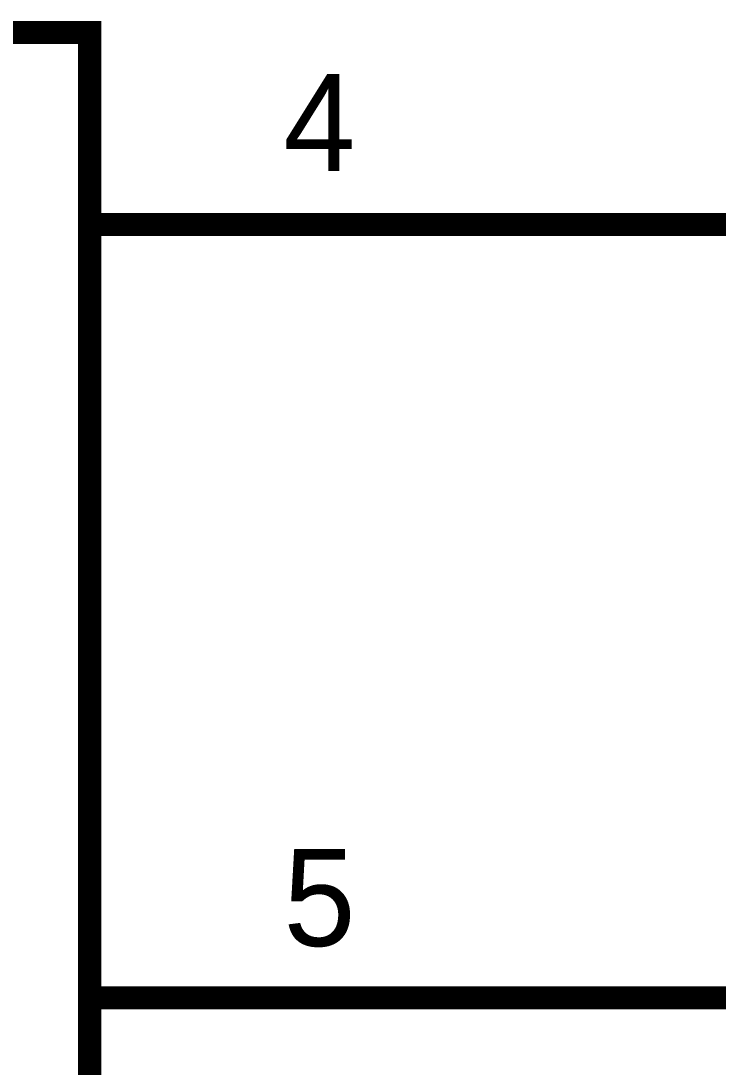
# Model space of a CAD drawing. Header units: inches. Extents: x 0 to 594, y 0 to 420.
# Drawn here: x 524.12 to 533.15, y 191.59 to 205.13 of the extents above; entities that cross this region are included whole.
import ezdxf

# ---------------------------------------------------------------- set-up
doc = ezdxf.new("R2010")
doc.units = ezdxf.units.IN
doc.layers.add('Sheet', color=255, linetype='Continuous')

msp = doc.modelspace()

# ---------------------------------------------------------------- linework, layer by layer
at = {"layer": 'Sheet'}
msp.add_lwpolyline([(495, 204.983, 0.3, 0.3, 0), (525.014, 204.983, 0.3, 0.3, 0), (525.014, 179.987, 0.3, 0.3, 0), (495, 179.987, 0.3, 0.3, 0), (495, 204.983, 0.3, 0.3, 0)], format="xyseb", close=True, dxfattribs=at)
for points in [[(525.014, 202.497, 0.3, 0.3, 0), (530.008, 202.497, 0.3, 0.3, 0)], [(530.008, 202.497, 0.3, 0.3, 0), (537.512, 202.497, 0.3, 0.3, 0), (550.01, 202.497, 0.3, 0.3, 0), (562.508, 202.497, 0.3, 0.3, 0)], [(525.014, 192.485, 0.3, 0.3, 0), (530.008, 192.485, 0.3, 0.3, 0)], [(530.008, 192.485, 0.3, 0.3, 0), (537.512, 192.485, 0.3, 0.3, 0), (550.01, 192.485, 0.3, 0.3, 0), (562.508, 192.485, 0.3, 0.3, 0)]]:
    msp.add_lwpolyline(points, format="xyseb", dxfattribs=at)

# ---------------------------------------------------------------- texts
for s, p in [('4', (527.522, 203.191)), ('5', (527.522, 193.157))]:
    msp.add_text(s, height=1.254, dxfattribs=at).set_placement(p)

doc.saveas('drawing.dxf')
